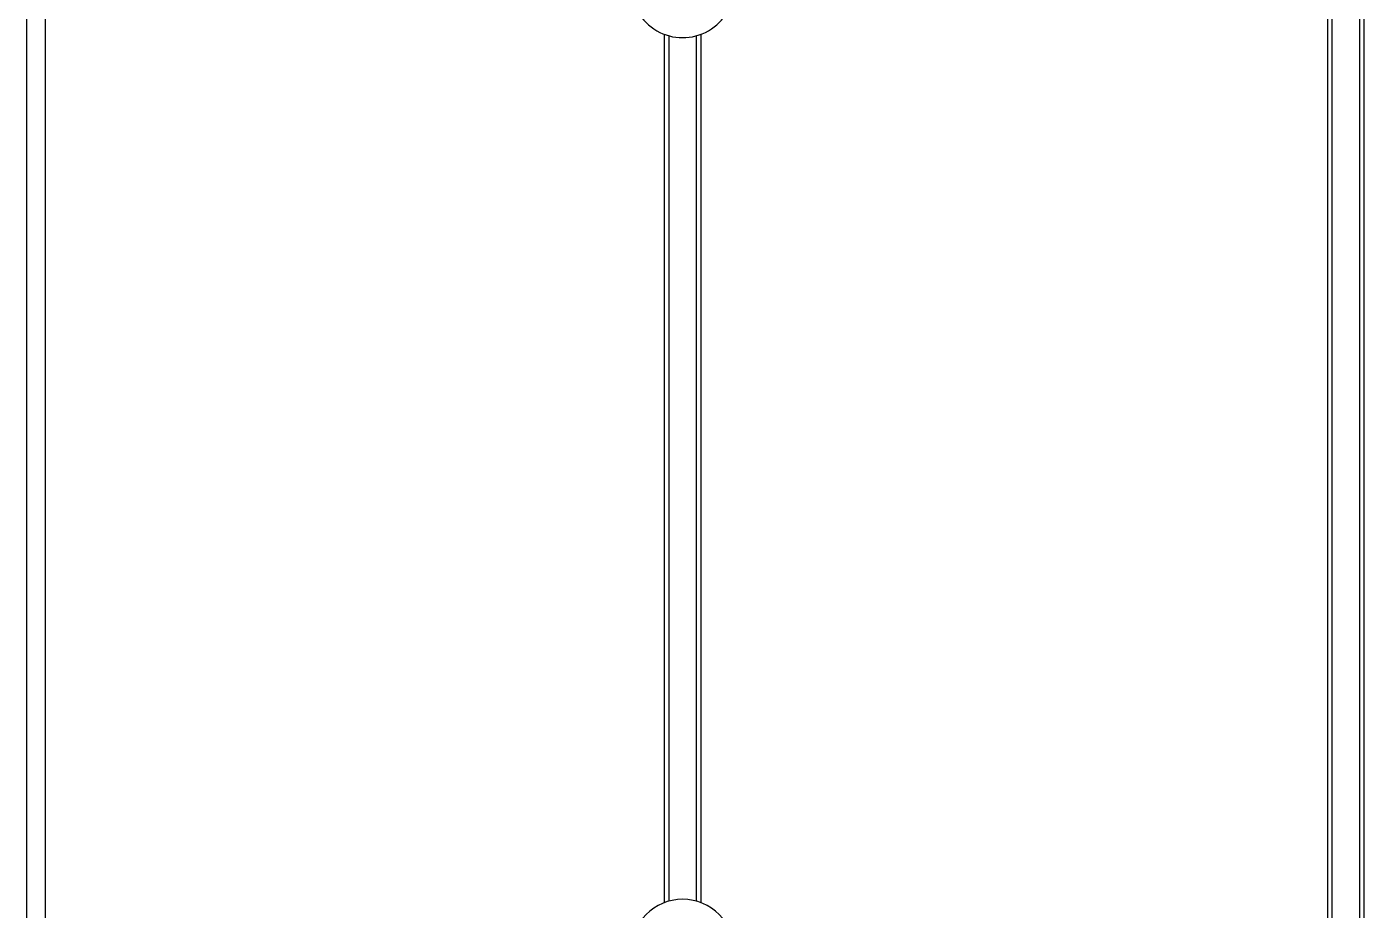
# Paper-space layout 'ARCH-D(24x36)' of a CAD drawing. Header units: inches. Extents: x 0.1 to 35.7, y 0.1 to 23.7.
# Drawn here: x 6.45 to 7.165, y 9.464 to 9.936 of the extents above; entities that cross this region are included whole.
import ezdxf

# ---------------------------------------------------------------- set-up
doc = ezdxf.new("R2010")
doc.units = ezdxf.units.IN
doc.header["$MEASUREMENT"] = 0
doc.layers.add('WIRE-LOW-COMMON', color=7, linetype='Continuous')

# ---------------------------------------------------------------- blocks, each defined once
blk = doc.blocks.new('*U73')
at = {"color": 190}
for p, q in [((0.69749, -2.80671), (0.69749, -1.03971)), ((0.71196, -1.03971), (0.71196, -2.80671)), ((0, -2.79919), (0, -1.04723)), ((0.00984, -1.04503), (0.00984, -2.80139)), ((0.69488, -1.04503), (0.69488, -2.80139)), ((0.71457, -2.80139), (0.71457, -1.04503)), ((0.34055, -1.69254), (0.34055, -2.15637)), ((0.34316, -2.15552), (0.34316, -1.69339)), ((0.35763, -1.6934), (0.35763, -2.15551)), ((0.36024, -2.15636), (0.36024, -1.69255))]:
    blk.add_line(p, q, dxfattribs=at)
for centre, start, end in [((0.35041, -1.66679), 180.0005, 0.0005), ((0.35041, -2.18212), 0, 180)]:
    blk.add_arc(centre, 0.02757, start, end)

psp = doc.layouts.new('ARCH-D(24x36)')

# ---------------------------------------------------------------- block references
at = {"layer": 'WIRE-LOW-COMMON'}
psp.add_blockref('*U73', (6.45, 11.62408), dxfattribs=at)

doc.saveas('drawing.dxf')
